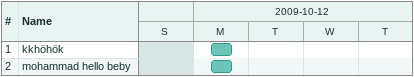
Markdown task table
| ID | Task | Start | Finish |
|---|---|---|---|
| 1 | kkhöhök | 2009-10-12 | 2009-10-12 |
| 2 | mohammad hello beby | 2009-10-12 | 2009-10-12 |
